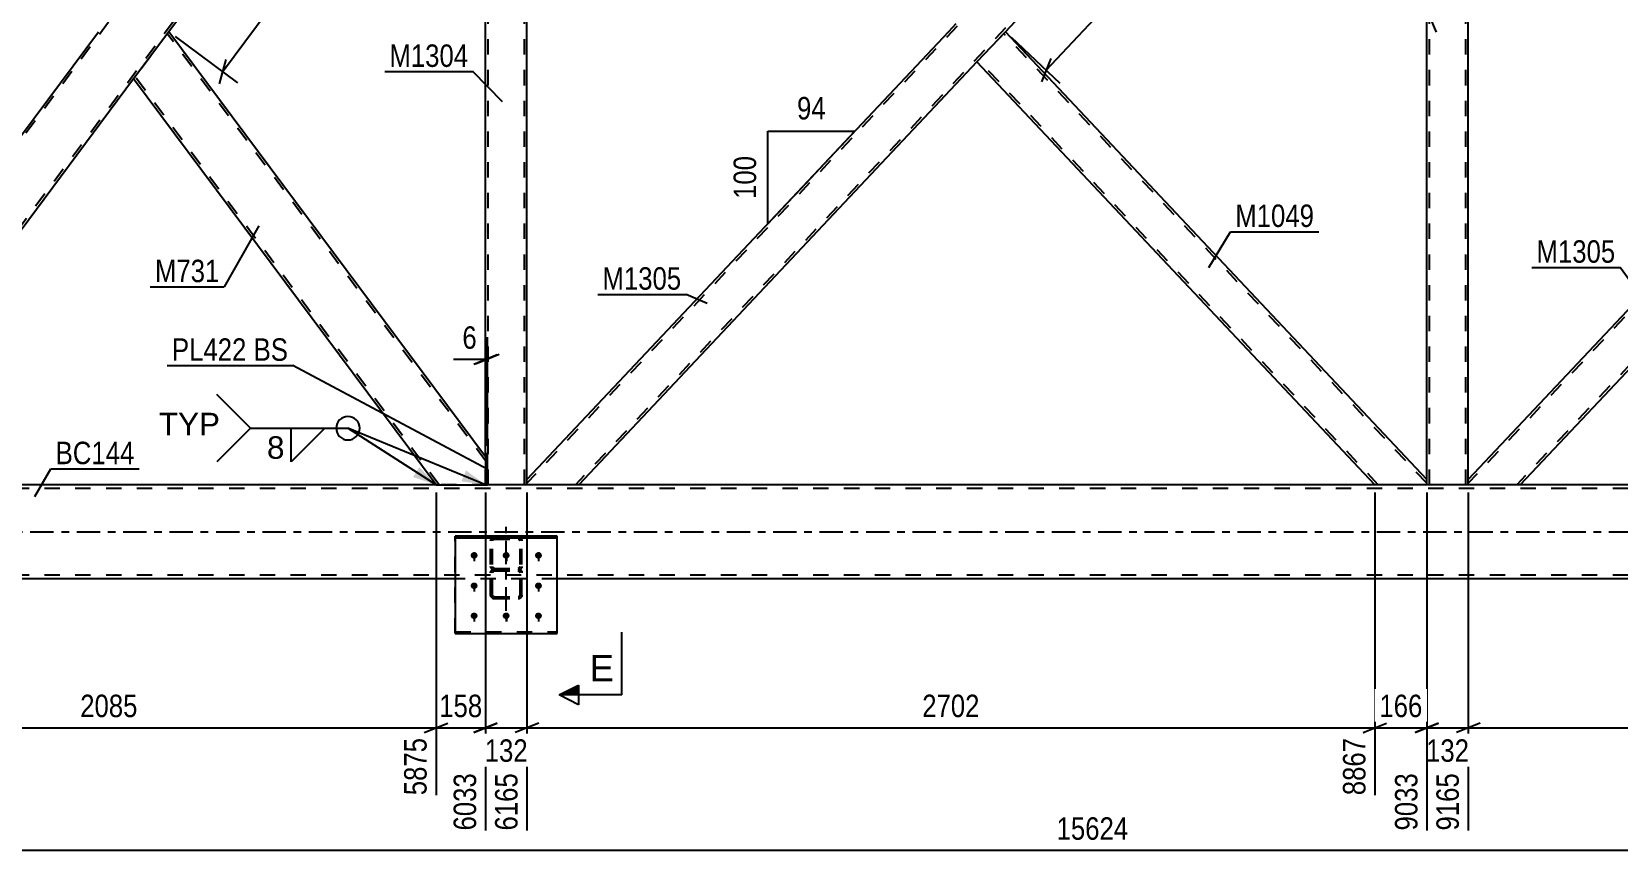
# Model space of a CAD drawing. Header units: millimetres. Extents: x -46 to 795, y -429 to 165.
# Drawn here: x 169.1 to 371.3, y -168.2 to -63.8 of the extents above; entities that cross this region are included whole.
import ezdxf

# ---------------------------------------------------------------- set-up
doc = ezdxf.new("R2010")
doc.units = ezdxf.units.MM
doc.linetypes.add('DXK_LINE_DOT2', pattern=[3.9198, 1.9599, -1.9599])
doc.linetypes.add('DXK_LINE_DOT3', pattern=[5.9187, 2.979, -0.9799, 0.9799, -0.9799])
doc.styles.add('Arial', font='ARIAL.TTF', dxfattribs={"height": 0.2})
doc.styles.add('Arial Narrow', font='ARIALN.TTF', dxfattribs={"height": 0.2})

# ---------------------------------------------------------------- blocks, each defined once
blk = doc.blocks.new('Part-761550471-4757 - 4741')
at = {"color": 7, "linetype": 'DXK_LINE_DOT2'}
for p, q in [((226.9, -121.6), (226.9, -117.63)), ((227.14, -117.63), (226.9, -117.63)), ((226.9, -117.63), (227.14, -117.63)), ((227.14, -121.6), (227.14, -117.63)), ((226.9, -121.6), (227.14, -121.6)), ((227.14, -121.6), (226.9, -121.6)), ((226.9, -121.6), (226.9, -121.6)), ((227.14, -121.6), (227.14, -121.6))]:
    blk.add_line(p, q, dxfattribs=at)
blk = doc.blocks.new('Part-761550471-4762 - 4741')
at = {"color": 2, "linetype": 'Continuous'}
for p, q in [((227.14, -117.63), (226.9, -117.63)), ((226.9, -117.63), (226.9, -121.6)), ((227.14, -121.6), (227.14, -117.63)), ((227.14, -121.6), (226.9, -121.6)), ((226.9, -121.6), (226.9, -121.6)), ((227.14, -121.6), (227.14, -121.6))]:
    blk.add_line(p, q, dxfattribs=at)
at = {"color": 7, "linetype": 'DXK_LINE_DOT2'}
for p, q in [((227.14, -117.63), (226.9, -117.63)), ((226.9, -121.6), (227.14, -121.6)), ((226.9, -121.6), (226.9, -121.6)), ((227.14, -121.6), (227.14, -121.6))]:
    blk.add_line(p, q, dxfattribs=at)
blk = doc.blocks.new('Part-761550471-4944 - 4741')
at = {"color": 7, "linetype": 'DXK_LINE_DOT2'}
for p, q in [((352.18, -6), (346.9, -6)), ((346.9, -6.66), (346.9, -6)), ((347.22, -121.6), (347.22, -6)), ((351.86, -121.6), (351.86, -6)), ((352.18, -6.66), (352.18, -6)), ((346.9, -121.6), (346.9, -120.94)), ((352.18, -121.6), (352.18, -120.94)), ((352.18, -121.6), (346.9, -121.6))]:
    blk.add_line(p, q, dxfattribs=at)
at = {"color": 2, "linetype": 'Continuous'}
for p, q in [((346.9, -120.94), (346.9, -6.66)), ((352.18, -120.94), (352.18, -6.66))]:
    blk.add_line(p, q, dxfattribs=at)
blk = doc.blocks.new('Part-761550471-4831 - 4741')
at = {"color": 7, "linetype": 'DXK_LINE_DOT2'}
for p, q in [((232.18, -6), (226.9, -6)), ((226.9, -9.97), (226.9, -6)), ((227.22, -121.6), (227.22, -6)), ((231.86, -121.6), (231.86, -6)), ((232.18, -6.66), (232.18, -6)), ((226.9, -121.6), (226.9, -117.63)), ((232.18, -121.6), (232.18, -120.94)), ((232.18, -121.6), (226.9, -121.6))]:
    blk.add_line(p, q, dxfattribs=at)
at = {"color": 2, "linetype": 'Continuous'}
for p, q in [((232.18, -120.94), (232.18, -6.66)), ((226.9, -117.63), (226.9, -9.97))]:
    blk.add_line(p, q, dxfattribs=at)
blk = doc.blocks.new('Part-761550471-4876 - 4741')
at = {"color": 7, "linetype": 'DXK_LINE_DOT2'}
for p, q in [((340.71, -6), (232.18, -121.41)), ((346.9, -6), (340.27, -6)), ((346.9, -6.19), (238.37, -121.6)), ((289.54, -59.95), (285.92, -63.8)), ((293.17, -63.8), (289.54, -67.65)), ((238.81, -121.6), (232.18, -121.6))]:
    blk.add_line(p, q, dxfattribs=at)
at = {"color": 2, "linetype": 'Continuous'}
for p, q in [((340.27, -6), (289.54, -59.95)), ((346.9, -6.66), (346.9, -6)), ((346.9, -6.66), (293.17, -63.8)), ((285.92, -63.8), (232.18, -120.94)), ((289.54, -67.65), (238.81, -121.6)), ((232.18, -121.6), (232.18, -120.94))]:
    blk.add_line(p, q, dxfattribs=at)
blk = doc.blocks.new('Part-761550471-4816 - 4741')
at = {"color": 7, "linetype": 'DXK_LINE_DOT2'}
for p, q in [((220.99, -6), (137.18, -118.56)), ((220.59, -6), (220.61, -6)), ((220.61, -6), (220.59, -6)), ((223.05, -6), (226.9, -6)), ((226.9, -6), (226.9, -9.57)), ((226.9, -9.04), (143.1, -121.6)), ((182.04, -57.77), (177.55, -63.8)), ((186.53, -63.8), (182.04, -69.83)), ((137.18, -121.6), (137.18, -118.03)), ((143.5, -121.6), (143.48, -121.6)), ((143.5, -121.6), (143.48, -121.6))]:
    blk.add_line(p, q, dxfattribs=at)
at = {"color": 2, "linetype": 'Continuous'}
for p, q in [((220.59, -6), (182.04, -57.77)), ((223.05, -6), (220.61, -6)), ((226.9, -9.57), (186.53, -63.8)), ((137.18, -118.03), (177.55, -63.8)), ((182.04, -69.83), (143.5, -121.6)), ((142.7, -121.6), (137.18, -121.6)), ((143.48, -121.6), (142.7, -121.6))]:
    blk.add_line(p, q, dxfattribs=at)
blk = doc.blocks.new('Part-761550471-4896 - 4741')
at = {"color": 2, "linetype": 'Continuous'}
for p, q in [((293.17, -63.8), (289.54, -67.65)), ((346.9, -120.94), (293.17, -63.8)), ((340.27, -121.6), (289.54, -67.65)), ((346.9, -121.6), (346.9, -120.94))]:
    blk.add_line(p, q, dxfattribs=at)
at = {"color": 7, "linetype": 'DXK_LINE_DOT2'}
for p, q in [((346.9, -121.41), (292.95, -64.03)), ((289.76, -67.42), (289.78, -67.4)), ((340.71, -121.6), (289.76, -67.42)), ((346.9, -121.6), (340.27, -121.6))]:
    blk.add_line(p, q, dxfattribs=at)
blk = doc.blocks.new('Part-761550471-4866 - 4741')
at = {"color": 7, "linetype": 'DXK_LINE_DOT2'}
for p, q in [((460.71, -6), (352.18, -121.41)), ((466.9, -6), (460.27, -6)), ((466.9, -6.48), (466.9, -6)), ((466.9, -6.19), (358.37, -121.6)), ((409.54, -59.95), (405.92, -63.8)), ((413.17, -63.8), (409.54, -67.65)), ((358.81, -121.6), (352.18, -121.6))]:
    blk.add_line(p, q, dxfattribs=at)
at = {"color": 2, "linetype": 'Continuous'}
for p, q in [((460.27, -6), (409.54, -59.95)), ((466.9, -6.66), (413.17, -63.8)), ((466.9, -6.66), (466.9, -6.48)), ((405.92, -63.8), (352.18, -120.94)), ((409.54, -67.65), (358.81, -121.6)), ((352.18, -121.6), (352.18, -120.94))]:
    blk.add_line(p, q, dxfattribs=at)
blk = doc.blocks.new('Part-761550471-4901 - 4741')
at = {"color": 2, "linetype": 'Continuous'}
for p, q in [((186.53, -63.8), (182.04, -69.83)), ((226.9, -118.03), (186.53, -63.8)), ((220.59, -121.6), (182.04, -69.83)), ((220.61, -121.6), (226.9, -121.6))]:
    blk.add_line(p, q, dxfattribs=at)
at = {"color": 7, "linetype": 'DXK_LINE_DOT2'}
for p, q in [((226.9, -118.56), (186.33, -64.07)), ((182.24, -69.56), (182.26, -69.54)), ((220.99, -121.6), (182.24, -69.56)), ((226.9, -121.6), (226.9, -118.03)), ((220.61, -121.6), (220.59, -121.6)), ((220.59, -121.6), (220.61, -121.6)), ((226.9, -121.6), (226.9, -121.6)), ((226.9, -121.6), (226.9, -121.6)), ((226.9, -121.6), (226.9, -121.6))]:
    blk.add_line(p, q, dxfattribs=at)
blk = doc.blocks.new('Part-761550471-4936 - 4741')
at = {"color": 7, "linetype": 'DXK_LINE_DOT3'}
blk.add_line((229.55, -137.66), (229.55, -126.97), dxfattribs=at)
at = {"color": 7, "linetype": 'DXK_LINE_DOT2'}
for p, q in [((227.58, -128.58), (227.55, -128.77)), ((227.55, -135.67), (227.55, -128.77)), ((227.79, -128.77), (227.8, -128.67)), ((227.79, -135.67), (227.79, -128.77)), ((227.8, -128.67), (227.86, -128.59)), ((228.03, -128.26), (227.84, -128.3)), ((227.86, -128.59), (227.93, -128.54)), ((227.93, -128.54), (228.03, -128.52)), ((228.03, -128.26), (231.07, -128.26)), ((228.03, -128.52), (231.07, -128.52)), ((231.25, -128.3), (231.07, -128.26)), ((231.07, -128.52), (231.16, -128.54)), ((231.16, -128.54), (231.24, -128.59)), ((231.24, -128.59), (231.29, -128.67)), ((231.29, -128.67), (231.31, -128.77)), ((231.31, -135.67), (231.31, -128.77)), ((231.55, -128.77), (231.51, -128.58)), ((231.55, -135.67), (231.55, -128.77)), ((227.55, -132.01), (227.58, -132.2)), ((227.55, -132.82), (227.58, -132.64)), ((227.58, -132.64), (227.69, -132.5)), ((227.69, -132.5), (227.84, -132.4)), ((227.8, -132.1), (227.79, -132.01)), ((227.8, -132.73), (227.79, -132.82)), ((227.86, -132.19), (227.8, -132.1)), ((227.86, -132.66), (227.8, -132.73)), ((227.84, -132.4), (228.03, -132.37)), ((227.84, -132.48), (228.03, -132.52)), ((227.93, -132.24), (227.86, -132.19)), ((227.93, -132.61), (227.86, -132.66)), ((228.03, -132.26), (227.93, -132.24)), ((228.03, -132.59), (227.93, -132.61)), ((228.03, -132.26), (231.07, -132.26)), ((228.03, -132.37), (231.07, -132.37)), ((228.03, -132.52), (231.07, -132.52)), ((228.03, -132.59), (231.07, -132.59)), ((231.16, -132.24), (231.07, -132.26)), ((231.07, -132.37), (231.25, -132.4)), ((231.07, -132.52), (231.25, -132.48)), ((231.16, -132.61), (231.07, -132.59)), ((231.24, -132.19), (231.16, -132.24)), ((231.24, -132.66), (231.16, -132.61)), ((231.29, -132.1), (231.24, -132.19)), ((231.29, -132.73), (231.24, -132.66)), ((231.25, -132.4), (231.41, -132.5)), ((231.31, -132.01), (231.29, -132.1)), ((231.31, -132.82), (231.29, -132.73)), ((231.41, -132.5), (231.51, -132.64)), ((231.51, -132.2), (231.55, -132.01)), ((231.51, -132.64), (231.55, -132.82)), ((227.58, -135.85), (227.55, -135.67)), ((227.69, -135.99), (227.58, -135.85)), ((227.84, -136.09), (227.69, -135.99)), ((227.79, -135.67), (227.8, -135.76)), ((227.8, -135.76), (227.86, -135.83)), ((228.03, -136.12), (227.84, -136.09)), ((227.86, -135.83), (227.93, -135.88)), ((227.93, -135.88), (228.03, -135.9)), ((228.03, -135.9), (231.07, -135.9)), ((228.03, -136.12), (231.07, -136.12)), ((231.07, -135.9), (231.16, -135.88)), ((231.25, -136.09), (231.07, -136.12)), ((231.16, -135.88), (231.24, -135.83)), ((231.24, -135.83), (231.29, -135.76)), ((231.41, -135.99), (231.25, -136.09)), ((231.29, -135.76), (231.31, -135.67)), ((231.51, -135.85), (231.41, -135.99)), ((231.55, -135.67), (231.51, -135.85))]:
    blk.add_line(p, q, dxfattribs=at)
for centre, start, end in [((228.05, -128.75), 114.32, 159.2417), ((231.05, -128.75), 20.7583, 65.68), ((228.05, -132.03), 200.7583, 245.68), ((231.05, -132.03), 294.32, 339.2417)]:
    blk.add_arc(centre, 0.496, start, end, dxfattribs=at)
blk = doc.blocks.new('Part-761550471-4954 - 4741')
at = {"color": 7, "linetype": 'DXK_LINE_DOT2'}
for p, q in [((227.55, -128.77), (227.58, -128.58)), ((227.55, -135.67), (227.55, -128.77)), ((227.8, -128.67), (227.79, -128.77)), ((227.79, -135.67), (227.79, -128.77)), ((227.86, -128.59), (227.8, -128.67)), ((227.84, -128.3), (228.03, -128.26)), ((227.93, -128.54), (227.86, -128.59)), ((228.03, -128.52), (227.93, -128.54)), ((228.03, -128.26), (231.07, -128.26)), ((228.03, -128.52), (231.07, -128.52)), ((231.07, -128.26), (231.25, -128.3)), ((231.16, -128.54), (231.07, -128.52)), ((231.24, -128.59), (231.16, -128.54)), ((231.29, -128.67), (231.24, -128.59)), ((231.31, -128.77), (231.29, -128.67)), ((231.31, -135.67), (231.31, -128.77)), ((231.51, -128.58), (231.55, -128.77)), ((231.55, -135.67), (231.55, -128.77)), ((227.58, -132.2), (227.55, -132.01)), ((227.58, -132.64), (227.55, -132.82)), ((227.69, -132.5), (227.58, -132.64)), ((227.84, -132.4), (227.69, -132.5)), ((227.79, -132.01), (227.8, -132.1)), ((227.79, -132.82), (227.8, -132.73)), ((227.8, -132.1), (227.86, -132.19)), ((227.8, -132.73), (227.86, -132.66)), ((228.03, -132.37), (227.84, -132.4)), ((228.03, -132.52), (227.84, -132.48)), ((227.86, -132.19), (227.93, -132.24)), ((227.86, -132.66), (227.93, -132.61)), ((227.93, -132.24), (228.03, -132.26)), ((227.93, -132.61), (228.03, -132.59)), ((228.03, -132.26), (231.07, -132.26)), ((228.03, -132.37), (231.07, -132.37)), ((228.03, -132.52), (231.07, -132.52)), ((228.03, -132.59), (231.07, -132.59)), ((231.07, -132.26), (231.16, -132.24)), ((231.25, -132.4), (231.07, -132.37)), ((231.25, -132.48), (231.07, -132.52)), ((231.07, -132.59), (231.16, -132.61)), ((231.16, -132.24), (231.24, -132.19)), ((231.16, -132.61), (231.24, -132.66)), ((231.24, -132.19), (231.29, -132.1)), ((231.24, -132.66), (231.29, -132.73)), ((231.41, -132.5), (231.25, -132.4)), ((231.29, -132.1), (231.31, -132.01)), ((231.29, -132.73), (231.31, -132.82)), ((231.51, -132.64), (231.41, -132.5)), ((231.55, -132.01), (231.51, -132.2)), ((231.55, -132.82), (231.51, -132.64)), ((227.55, -135.67), (227.58, -135.85)), ((227.58, -135.85), (227.69, -135.99)), ((227.69, -135.99), (227.84, -136.09)), ((227.8, -135.76), (227.79, -135.67)), ((227.86, -135.83), (227.8, -135.76)), ((227.84, -136.09), (228.03, -136.12)), ((227.93, -135.88), (227.86, -135.83)), ((228.03, -135.9), (227.93, -135.88)), ((228.03, -135.9), (231.07, -135.9)), ((228.03, -136.12), (231.07, -136.12)), ((231.16, -135.88), (231.07, -135.9)), ((231.07, -136.12), (231.25, -136.09)), ((231.24, -135.83), (231.16, -135.88)), ((231.29, -135.76), (231.24, -135.83)), ((231.25, -136.09), (231.41, -135.99)), ((231.31, -135.67), (231.29, -135.76)), ((231.41, -135.99), (231.51, -135.85)), ((231.51, -135.85), (231.55, -135.67))]:
    blk.add_line(p, q, dxfattribs=at)
for centre, start, end in [((228.05, -128.75), 114.32, 159.2417), ((231.05, -128.75), 20.7583, 65.68), ((228.05, -132.03), 200.7583, 245.68), ((231.05, -132.03), 294.32, 339.2417)]:
    blk.add_arc(centre, 0.496, start, end, dxfattribs=at)
blk = doc.blocks.new('Part-761550471-5007 - 4741')
at = {"color": 7, "linetype": 'DXK_LINE_DOT2'}
for p, q in [((568.54, -122.08), (20.9, -122.08)), ((227.14, -121.6), (125.61, -121.6)), ((568.54, -133.12), (20.9, -133.12)), ((236.05, -133.6), (223.05, -133.6))]:
    blk.add_line(p, q, dxfattribs=at)
at = {"color": 2, "linetype": 'Continuous'}
for p, q in [((220.61, -121.6), (143.48, -121.6)), ((568.54, -121.6), (227.14, -121.6)), ((223.05, -133.6), (93.54, -133.6)), ((463.05, -133.6), (236.05, -133.6))]:
    blk.add_line(p, q, dxfattribs=at)
at = {"color": 7, "linetype": 'DXK_LINE_DOT3'}
blk.add_line((20.9, -127.6), (568.54, -127.6), dxfattribs=at)
blk = doc.blocks.new('Part-761550471-5029 - 4741')
at = {"color": 7, "linetype": 'DXK_LINE_DOT2'}
for p, q in [((223.05, -140.57), (223.05, -128.14)), ((223.05, -128.14), (236.05, -128.14)), ((223.05, -128.36), (236.05, -128.36)), ((236.05, -140.57), (236.05, -128.14)), ((223.05, -140.35), (236.05, -140.35)), ((223.05, -140.57), (236.05, -140.57))]:
    blk.add_line(p, q, dxfattribs=at)
blk = doc.blocks.new('Part-761550471-5034 - 4741')
at = {"color": 2, "linetype": 'Continuous'}
for p, q in [((236.05, -128.14), (223.05, -128.14)), ((223.05, -128.14), (223.05, -140.57)), ((223.05, -128.36), (236.05, -128.36)), ((236.05, -140.57), (236.05, -128.14)), ((223.05, -140.57), (236.05, -140.57))]:
    blk.add_line(p, q, dxfattribs=at)
at = {"color": 7, "linetype": 'DXK_LINE_DOT2'}
blk.add_line((223.05, -140.35), (236.05, -140.35), dxfattribs=at)
blk = doc.blocks.new('Bolt-761550471-5047 - 4741')
at = {"color": 1, "linetype": 'DXK_LINE_DOT2'}
for p, q in [((225.45, -130.21), (225.45, -131.35)), ((229.57, -130.21), (229.57, -131.35)), ((233.65, -130.21), (233.65, -131.35)), ((225.45, -134.09), (225.45, -135.22)), ((233.65, -134.09), (233.65, -135.22)), ((225.45, -137.92), (225.45, -139.05)), ((229.57, -137.92), (229.57, -139.05)), ((233.65, -137.92), (233.65, -139.05))]:
    blk.add_line(p, q, dxfattribs=at)
blk = doc.blocks.new('Bolt-761550471-5063 - 4741')
at = {"linetype": 'Continuous'}
for points in [[(225.45, -130.2), (225.54, -130.21), (225.63, -130.23), (225.71, -130.28), (225.77, -130.33), (225.83, -130.4), (225.87, -130.48), (225.88, -130.57), (225.88, -130.65), (225.87, -130.74), (225.83, -130.82), (225.77, -130.89), (225.71, -130.95), (225.63, -130.99), (225.54, -131.02), (225.45, -131.02), (225.36, -131.02), (225.27, -130.99), (225.19, -130.95), (225.12, -130.89), (225.07, -130.82), (225.03, -130.74), (225.01, -130.65), (225.01, -130.57), (225.03, -130.48), (225.07, -130.4), (225.12, -130.33), (225.19, -130.28), (225.27, -130.23), (225.36, -130.21)], [(229.53, -130.2), (229.62, -130.21), (229.71, -130.23), (229.79, -130.28), (229.85, -130.33), (229.91, -130.4), (229.95, -130.48), (229.96, -130.57), (229.96, -130.65), (229.95, -130.74), (229.91, -130.82), (229.85, -130.89), (229.79, -130.95), (229.71, -130.99), (229.62, -131.02), (229.53, -131.02), (229.44, -131.02), (229.35, -130.99), (229.27, -130.95), (229.2, -130.89), (229.15, -130.82), (229.11, -130.74), (229.09, -130.65), (229.09, -130.57), (229.11, -130.48), (229.15, -130.4), (229.2, -130.33), (229.27, -130.28), (229.35, -130.23), (229.44, -130.21)], [(233.65, -130.2), (233.74, -130.21), (233.83, -130.23), (233.91, -130.28), (233.97, -130.33), (234.03, -130.4), (234.07, -130.48), (234.08, -130.57), (234.08, -130.65), (234.07, -130.74), (234.03, -130.82), (233.97, -130.89), (233.91, -130.95), (233.83, -130.99), (233.74, -131.02), (233.65, -131.02), (233.56, -131.02), (233.47, -130.99), (233.39, -130.95), (233.32, -130.89), (233.27, -130.82), (233.23, -130.74), (233.21, -130.65), (233.21, -130.57), (233.23, -130.48), (233.27, -130.4), (233.32, -130.33), (233.39, -130.28), (233.47, -130.23), (233.56, -130.21)], [(225.45, -134.07), (225.54, -134.08), (225.63, -134.1), (225.71, -134.15), (225.77, -134.21), (225.83, -134.28), (225.87, -134.35), (225.88, -134.44), (225.88, -134.53), (225.87, -134.61), (225.83, -134.69), (225.77, -134.76), (225.71, -134.82), (225.63, -134.86), (225.54, -134.89), (225.45, -134.9), (225.36, -134.89), (225.27, -134.86), (225.19, -134.82), (225.12, -134.76), (225.07, -134.69), (225.03, -134.61), (225.01, -134.53), (225.01, -134.44), (225.03, -134.35), (225.07, -134.28), (225.12, -134.21), (225.19, -134.15), (225.27, -134.1), (225.36, -134.08)], [(233.65, -134.07), (233.74, -134.08), (233.83, -134.1), (233.91, -134.15), (233.97, -134.21), (234.03, -134.28), (234.07, -134.35), (234.08, -134.44), (234.08, -134.53), (234.07, -134.61), (234.03, -134.69), (233.97, -134.76), (233.91, -134.82), (233.83, -134.86), (233.74, -134.89), (233.65, -134.9), (233.56, -134.89), (233.47, -134.86), (233.39, -134.82), (233.32, -134.76), (233.27, -134.69), (233.23, -134.61), (233.21, -134.53), (233.21, -134.44), (233.23, -134.35), (233.27, -134.28), (233.32, -134.21), (233.39, -134.15), (233.47, -134.1), (233.56, -134.08)], [(225.45, -137.9), (225.54, -137.91), (225.63, -137.94), (225.71, -137.98), (225.77, -138.04), (225.83, -138.11), (225.87, -138.19), (225.88, -138.27), (225.88, -138.36), (225.87, -138.44), (225.83, -138.52), (225.77, -138.59), (225.71, -138.65), (225.63, -138.69), (225.54, -138.72), (225.45, -138.73), (225.36, -138.72), (225.27, -138.69), (225.19, -138.65), (225.12, -138.59), (225.07, -138.52), (225.03, -138.44), (225.01, -138.36), (225.01, -138.27), (225.03, -138.19), (225.07, -138.11), (225.12, -138.04), (225.19, -137.98), (225.27, -137.94), (225.36, -137.91)], [(229.53, -137.9), (229.62, -137.91), (229.71, -137.94), (229.79, -137.98), (229.85, -138.04), (229.91, -138.11), (229.95, -138.19), (229.96, -138.27), (229.96, -138.36), (229.95, -138.44), (229.91, -138.52), (229.85, -138.59), (229.79, -138.65), (229.71, -138.69), (229.62, -138.72), (229.53, -138.73), (229.44, -138.72), (229.35, -138.69), (229.27, -138.65), (229.2, -138.59), (229.15, -138.52), (229.11, -138.44), (229.09, -138.36), (229.09, -138.27), (229.11, -138.19), (229.15, -138.11), (229.2, -138.04), (229.27, -137.98), (229.35, -137.94), (229.44, -137.91)], [(233.65, -137.9), (233.74, -137.91), (233.83, -137.94), (233.91, -137.98), (233.97, -138.04), (234.03, -138.11), (234.07, -138.19), (234.08, -138.27), (234.08, -138.36), (234.07, -138.44), (234.03, -138.52), (233.97, -138.59), (233.91, -138.65), (233.83, -138.69), (233.74, -138.72), (233.65, -138.73), (233.56, -138.72), (233.47, -138.69), (233.39, -138.65), (233.32, -138.59), (233.27, -138.52), (233.23, -138.44), (233.21, -138.36), (233.21, -138.27), (233.23, -138.19), (233.27, -138.11), (233.32, -138.04), (233.39, -137.98), (233.47, -137.94), (233.56, -137.91)]]:
    blk.add_hatch(color=1, dxfattribs=at).paths.add_polyline_path(points)
at = {"color": 1, "linetype": 'Continuous'}
for p, q in [((225.45, -130.21), (225.45, -131.35)), ((229.53, -130.21), (229.53, -131.35)), ((233.65, -130.21), (233.65, -131.35)), ((225.45, -134.09), (225.45, -135.22)), ((233.65, -134.09), (233.65, -135.22)), ((225.45, -137.92), (225.45, -139.05)), ((229.53, -137.92), (229.53, -139.05)), ((233.65, -137.92), (233.65, -139.05))]:
    blk.add_line(p, q, dxfattribs=at)
blk = doc.blocks.new('StraightDimension-761550471-17968 - 4741')
at = {"color": 7, "linetype": 'Continuous'}
for p, q in [((352.18, -122.6), (352.18, -165.7)), ((460.27, -122.6), (460.27, -163.03)), ((353.68, -151.99), (350.68, -153.19)), ((352.18, -152.59), (460.27, -152.59)), ((458.77, -153.19), (461.77, -151.99))]:
    blk.add_line(p, q, dxfattribs=at)
at = {"color": 0}
blk.add_wipeout([(410.48, -151.84), (410.48, -147.64), (401.97, -147.64), (401.97, -151.84)], dxfattribs=at)
at = {"color": 0, "linetype": 'Continuous'}
blk.add_wipeout([(459.67, -153.29), (455.47, -153.29), (455.47, -163.63), (459.67, -163.63)], dxfattribs=at)
at = {"color": 3, "style": 'Arial Narrow'}
blk.add_text('2702', height=2.863, dxfattribs=at).set_placement((402.57, -151.24))
at = {"color": 3, "linetype": 'Continuous', "style": 'Arial Narrow'}
blk.add_text('11867', height=2.863, rotation=90.0002, dxfattribs=at).set_placement((459.07, -163.03))
blk = doc.blocks.new('StraightDimension-761550471-5907 - 4741')
at = {"color": 7, "linetype": 'Continuous'}
for p, q in [((347.63, -7.35), (353.86, -13.21)), ((351.52, -13.07), (352.7, -10.06)), ((298.38, -68.7), (352.11, -11.56)), ((293.89, -64.49), (300.13, -70.35)), ((298.97, -67.2), (297.79, -70.21))]:
    blk.add_line(p, q, dxfattribs=at)
at = {"color": 0}
blk.add_wipeout([(327.61, -36.52), (324.56, -33.64), (318.72, -39.84), (321.78, -42.72)], dxfattribs=at)
at = {"color": 3, "style": 'Arial Narrow'}
blk.add_text('1961', height=2.863, rotation=46.7591, dxfattribs=at).set_placement((321.76, -41.87))
blk = doc.blocks.new('StraightDimension-761550471-17971 - 4741')
at = {"color": 7, "linetype": 'Continuous'}
for p, q in [((232.18, -122.6), (232.18, -165.7)), ((340.27, -122.6), (340.27, -161.2)), ((233.68, -151.99), (230.68, -153.19)), ((232.18, -152.59), (340.27, -152.59)), ((338.77, -153.19), (341.77, -151.99))]:
    blk.add_line(p, q, dxfattribs=at)
at = {"color": 0}
blk.add_wipeout([(290.48, -151.84), (290.48, -147.64), (281.97, -147.64), (281.97, -151.84)], dxfattribs=at)
at = {"color": 0, "linetype": 'Continuous'}
blk.add_wipeout([(339.67, -153.29), (335.47, -153.29), (335.47, -161.8), (339.67, -161.8)], dxfattribs=at)
at = {"color": 3, "style": 'Arial Narrow'}
blk.add_text('2702', height=2.863, dxfattribs=at).set_placement((282.57, -151.24))
at = {"color": 3, "linetype": 'Continuous', "style": 'Arial Narrow'}
blk.add_text('8867', height=2.863, rotation=90.0002, dxfattribs=at).set_placement((339.07, -161.2))
blk = doc.blocks.new('StraightDimension-761550471-23030 - 4741')
at = {"color": 7, "linetype": 'Continuous'}
blk.add_line((-1, -168.23), (609.54, -168.23), dxfattribs=at)
at = {"color": 0}
blk.add_wipeout([(309.44, -167.48), (309.44, -163.28), (299.1, -163.28), (299.1, -167.48)], dxfattribs=at)
at = {"color": 3, "style": 'Arial Narrow'}
blk.add_text('15624', height=2.863, dxfattribs=at).set_placement((299.7, -166.88))
blk = doc.blocks.new('StraightDimension-761550471-17973 - 4741')
at = {"color": 7, "linetype": 'Continuous'}
for p, q in [((220.59, -122.6), (220.59, -161.2)), ((226.9, -122.6), (226.9, -165.7)), ((219.09, -153.19), (222.09, -151.99)), ((220.59, -152.59), (226.9, -152.59)), ((228.4, -151.99), (225.4, -153.19))]:
    blk.add_line(p, q, dxfattribs=at)
at = {"color": 0}
blk.add_wipeout([(227.09, -151.84), (227.09, -147.64), (220.4, -147.64), (220.4, -151.84)], dxfattribs=at)
at = {"color": 0, "linetype": 'Continuous'}
blk.add_wipeout([(226.3, -157.79), (222.1, -157.79), (222.1, -166.3), (226.3, -166.3)], dxfattribs=at)
at = {"color": 3, "style": 'Arial Narrow'}
blk.add_text('158', height=2.863, dxfattribs=at).set_placement((221, -151.24))
at = {"color": 3, "linetype": 'Continuous', "style": 'Arial Narrow'}
blk.add_text('6033', height=2.863, rotation=90.0002, dxfattribs=at).set_placement((225.7, -165.7))
blk = doc.blocks.new('StraightDimension-761550471-6110 - 4741')
at = {"color": 7, "linetype": 'Continuous'}
for p, q in [((227.7, -10.17), (235.67, -16.11)), ((233.33, -16.23), (234.16, -13.11)), ((193.38, -68.9), (233.75, -14.67)), ((187.33, -64.4), (195.3, -70.33)), ((193.79, -67.34), (192.96, -70.46))]:
    blk.add_line(p, q, dxfattribs=at)
at = {"color": 0}
blk.add_wipeout([(215.5, -37.92), (212.13, -35.42), (207.05, -42.24), (210.42, -44.75)], dxfattribs=at)
at = {"color": 3, "style": 'Arial Narrow'}
blk.add_text('1690', height=2.863, rotation=53.3309, dxfattribs=at).set_placement((210.3, -43.91))
blk = doc.blocks.new('StraightDimension-761550471-17974 - 4741')
at = {"color": 7, "linetype": 'Continuous'}
for p, q in [((137.18, -122.6), (137.18, -165.7)), ((220.59, -122.6), (220.59, -161.2)), ((138.68, -151.99), (135.68, -153.19)), ((137.18, -152.59), (220.59, -152.59)), ((219.09, -153.19), (222.09, -151.99))]:
    blk.add_line(p, q, dxfattribs=at)
at = {"color": 0}
blk.add_wipeout([(183.14, -151.84), (183.14, -147.64), (174.63, -147.64), (174.63, -151.84)], dxfattribs=at)
at = {"color": 0, "linetype": 'Continuous'}
blk.add_wipeout([(219.99, -153.29), (215.79, -153.29), (215.79, -161.8), (219.99, -161.8)], dxfattribs=at)
at = {"color": 3, "style": 'Arial Narrow'}
blk.add_text('2085', height=2.863, dxfattribs=at).set_placement((175.23, -151.24))
at = {"color": 3, "linetype": 'Continuous', "style": 'Arial Narrow'}
blk.add_text('5875', height=2.863, rotation=90.0002, dxfattribs=at).set_placement((219.39, -161.2))
blk = doc.blocks.new('StraightDimension-761550471-6345 - 4741')
at = {"color": 7, "linetype": 'Continuous'}
for p, q in [((226.9, -116.63), (226.9, -102.75)), ((227.14, -116.63), (227.14, -102.75)), ((225.4, -106.2), (228.4, -105)), ((228.64, -105), (225.64, -106.2)), ((226.9, -105.6), (227.14, -105.6))]:
    blk.add_line(p, q, dxfattribs=at)
at = {"color": 0}
blk.add_wipeout([(226.38, -104.85), (226.38, -100.65), (223.35, -100.65), (223.35, -104.85)], dxfattribs=at)
at = {"color": 7, "linetype": 'Continuous'}
blk.add_line((226.9, -105.6), (222.82, -105.6), dxfattribs=at)
blk.add_line((226.9, -105.6), (222.82, -105.6), dxfattribs=at)
at = {"color": 3, "style": 'Arial Narrow'}
blk.add_text('6', height=2.86, dxfattribs=at).set_placement((223.95, -104.25))
blk = doc.blocks.new('StraightDimension-761550471-17969 - 4741')
at = {"color": 7, "linetype": 'Continuous'}
for p, q in [((346.9, -122.6), (346.9, -165.7)), ((352.18, -122.6), (352.18, -165.7)), ((345.4, -153.19), (348.4, -151.99)), ((346.9, -152.59), (352.18, -152.59)), ((353.68, -151.99), (350.68, -153.19))]:
    blk.add_line(p, q, dxfattribs=at)
at = {"color": 0}
blk.add_wipeout([(352.88, -157.54), (352.88, -153.34), (346.2, -153.34), (346.2, -157.54)], dxfattribs=at)
at = {"color": 0, "linetype": 'Continuous'}
blk.add_wipeout([(351.58, -157.79), (347.38, -157.79), (347.38, -166.3), (351.58, -166.3)], dxfattribs=at)
at = {"color": 3, "style": 'Arial Narrow'}
blk.add_text('132', height=2.863, dxfattribs=at).set_placement((346.8, -156.94))
at = {"color": 3, "linetype": 'Continuous', "style": 'Arial Narrow'}
blk.add_text('9165', height=2.863, rotation=90.0002, dxfattribs=at).set_placement((350.98, -165.7))
blk = doc.blocks.new('StraightDimension-761550471-17970 - 4741')
at = {"color": 7, "linetype": 'Continuous'}
for p, q in [((340.27, -122.6), (340.27, -161.2)), ((346.9, -122.6), (346.9, -165.7)), ((338.77, -153.19), (341.77, -151.99)), ((340.27, -152.59), (346.9, -152.59)), ((348.4, -151.99), (345.4, -153.19))]:
    blk.add_line(p, q, dxfattribs=at)
at = {"color": 0}
blk.add_wipeout([(346.93, -151.84), (346.93, -147.64), (340.25, -147.64), (340.25, -151.84)], dxfattribs=at)
at = {"color": 0, "linetype": 'Continuous'}
blk.add_wipeout([(346.3, -157.79), (342.1, -157.79), (342.1, -166.3), (346.3, -166.3)], dxfattribs=at)
at = {"color": 3, "style": 'Arial Narrow'}
blk.add_text('166', height=2.863, dxfattribs=at).set_placement((340.85, -151.24))
at = {"color": 3, "linetype": 'Continuous', "style": 'Arial Narrow'}
blk.add_text('9033', height=2.863, rotation=90.0002, dxfattribs=at).set_placement((345.7, -165.7))
blk = doc.blocks.new('StraightDimension-761550471-17972 - 4741')
at = {"color": 7, "linetype": 'Continuous'}
for p, q in [((226.9, -122.6), (226.9, -165.7)), ((232.18, -122.6), (232.18, -165.7)), ((225.4, -153.19), (228.4, -151.99)), ((226.9, -152.59), (232.18, -152.59)), ((233.68, -151.99), (230.68, -153.19))]:
    blk.add_line(p, q, dxfattribs=at)
at = {"color": 0}
blk.add_wipeout([(232.88, -157.54), (232.88, -153.34), (226.2, -153.34), (226.2, -157.54)], dxfattribs=at)
at = {"color": 0, "linetype": 'Continuous'}
blk.add_wipeout([(231.58, -157.79), (227.38, -157.79), (227.38, -166.3), (231.58, -166.3)], dxfattribs=at)
at = {"color": 3, "style": 'Arial Narrow'}
blk.add_text('132', height=2.863, dxfattribs=at).set_placement((226.8, -156.94))
at = {"color": 3, "linetype": 'Continuous', "style": 'Arial Narrow'}
blk.add_text('6165', height=2.863, rotation=90.0002, dxfattribs=at).set_placement((230.98, -165.7))
blk = doc.blocks.new('AngleDimension-761550471-23121 - 4741')
at = {"color": 7, "linetype": 'Continuous'}
for p, q in [((262.89, -76.49), (273.98, -76.49)), ((262.89, -88.29), (273.98, -76.49)), ((262.89, -88.29), (262.89, -76.49)), ((266.44, -84.51), (273.98, -76.49))]:
    blk.add_line(p, q, dxfattribs=at)
at = {"color": 0}
for points in [[(270.86, -75.59), (270.86, -71.39), (266.01, -71.39), (266.01, -75.59)], [(261.99, -79.05), (257.79, -79.05), (257.79, -85.73), (261.99, -85.73)]]:
    blk.add_wipeout(points, dxfattribs=at)
at = {"color": 3, "style": 'Arial Narrow'}
blk.add_text('94', height=2.863, dxfattribs=at).set_placement((266.61, -74.99))
blk.add_text('100', height=2.863, rotation=90.0002, dxfattribs=at).set_placement((261.39, -85.13))
blk = doc.blocks.new('Mark-761550471-4897 - 4741')
at = {"color": 0}
blk.add_wipeout([(192.98, -95.75), (192.98, -92.75), (184.76, -92.75), (184.76, -95.75)], dxfattribs=at)
blk.add_wipeout([(192.98, -95.75), (192.98, -92.75), (184.76, -92.75), (184.76, -95.75)], dxfattribs=at)
at = {"color": 30, "linetype": 'Continuous'}
for p in [(198.01, -88.55), (184.16, -96.35)]:
    blk.add_line(p, (193.58, -96.35), dxfattribs=at)
at = {"color": 3, "style": 'Arial Narrow'}
blk.add_text('M731', height=2.863, dxfattribs=at).set_placement((184.76, -95.75))
blk = doc.blocks.new('Mark-761550471-4940 - 4741')
at = {"color": 0}
blk.add_wipeout([(345.27, -57.92), (345.27, -54.92), (335.21, -54.92), (335.21, -57.92)], dxfattribs=at)
blk.add_wipeout([(345.27, -57.92), (345.27, -54.92), (335.21, -54.92), (335.21, -57.92)], dxfattribs=at)
at = {"color": 30, "linetype": 'Continuous'}
for p in [(334.61, -58.52), (348.14, -63.87)]:
    blk.add_line(p, (345.87, -58.52), dxfattribs=at)
at = {"color": 3, "style": 'Arial Narrow'}
blk.add_text('M1304', height=2.863, dxfattribs=at).set_placement((335.21, -57.92))
blk = doc.blocks.new('Mark-761550471-4892 - 4741')
at = {"color": 0}
blk.add_wipeout([(332.53, -88.71), (332.53, -85.71), (322.48, -85.71), (322.48, -88.71)], dxfattribs=at)
blk.add_wipeout([(332.53, -88.71), (332.53, -85.71), (322.48, -85.71), (322.48, -88.71)], dxfattribs=at)
at = {"color": 30, "linetype": 'Continuous'}
for p, q in [((319.1, -93.9), (321.88, -89.31)), ((321.88, -89.31), (333.13, -89.31))]:
    blk.add_line(p, q, dxfattribs=at)
at = {"color": 3, "style": 'Arial Narrow'}
blk.add_text('M1049', height=2.863, dxfattribs=at).set_placement((322.48, -88.71))
blk = doc.blocks.new('Mark-761550471-4827 - 4741')
at = {"color": 0}
blk.add_wipeout([(224.7, -68.29), (224.7, -65.29), (214.65, -65.29), (214.65, -68.29)], dxfattribs=at)
blk.add_wipeout([(224.7, -68.29), (224.7, -65.29), (214.65, -65.29), (214.65, -68.29)], dxfattribs=at)
at = {"color": 30, "linetype": 'Continuous'}
for p in [(214.05, -68.89), (229.07, -72.75)]:
    blk.add_line(p, (225.3, -68.89), dxfattribs=at)
at = {"color": 3, "style": 'Arial Narrow'}
blk.add_text('M1304', height=2.863, dxfattribs=at).set_placement((214.65, -68.29))
blk = doc.blocks.new('Mark-761550471-4862 - 4741')
at = {"color": 0}
blk.add_wipeout([(370.94, -93.27), (370.94, -90.27), (360.88, -90.27), (360.88, -93.27)], dxfattribs=at)
blk.add_wipeout([(370.94, -93.27), (370.94, -90.27), (360.88, -90.27), (360.88, -93.27)], dxfattribs=at)
at = {"color": 30, "linetype": 'Continuous'}
for p in [(360.28, -93.87), (375.77, -99.65)]:
    blk.add_line(p, (371.54, -93.87), dxfattribs=at)
at = {"color": 3, "style": 'Arial Narrow'}
blk.add_text('M1305', height=2.863, dxfattribs=at).set_placement((360.88, -93.27))
blk = doc.blocks.new('Mark-761550471-4872 - 4741')
at = {"color": 0}
blk.add_wipeout([(251.86, -96.71), (251.86, -93.71), (241.81, -93.71), (241.81, -96.71)], dxfattribs=at)
blk.add_wipeout([(251.86, -96.71), (251.86, -93.71), (241.81, -93.71), (241.81, -96.71)], dxfattribs=at)
at = {"color": 30, "linetype": 'Continuous'}
for p in [(241.21, -97.31), (255.14, -98.47)]:
    blk.add_line(p, (252.46, -97.31), dxfattribs=at)
at = {"color": 3, "style": 'Arial Narrow'}
blk.add_text('M1305', height=2.863, dxfattribs=at).set_placement((241.81, -96.71))
blk = doc.blocks.new('Mark-761550471-5003 - 4741')
at = {"color": 0}
blk.add_wipeout([(182.15, -118.97), (182.15, -115.97), (172.1, -115.97), (172.1, -118.97)], dxfattribs=at)
blk.add_wipeout([(182.15, -118.97), (182.15, -115.97), (172.1, -115.97), (172.1, -118.97)], dxfattribs=at)
at = {"color": 30, "linetype": 'Continuous'}
for p, q in [((169.43, -123.11), (171.5, -119.57)), ((171.5, -119.57), (182.75, -119.57))]:
    blk.add_line(p, q, dxfattribs=at)
at = {"color": 3, "style": 'Arial Narrow'}
blk.add_text('BC144', height=2.863, dxfattribs=at).set_placement((172.1, -118.97))
blk = doc.blocks.new('SectionMark-761550471-6360 - 4741')
at = {"linetype": 'Continuous'}
for points in [[(238.77, 29), (238.77, 27.75), (236.27, 29)], [(238.77, -147.16), (238.77, -148.41), (236.27, -148.41)]]:
    blk.add_hatch(color=6, dxfattribs=at).paths.add_polyline_path(points)
at = {"color": 6, "linetype": 'Continuous'}
for p, q in [((236.27, 29), (238.77, 30.25)), ((244.27, 29), (236.27, 29)), ((236.27, 29), (238.77, 27.75)), ((238.77, 27.75), (238.77, 30.25)), ((236.27, -148.41), (238.77, -147.16)), ((238.77, -147.16), (238.77, -149.66)), ((244.27, -148.41), (236.27, -148.41)), ((238.77, -149.66), (236.27, -148.41))]:
    blk.add_line(p, q, dxfattribs=at)
at = {"color": 0, "linetype": 'Continuous'}
for points in [[(243.27, 23.75), (243.27, 27.25), (240.16, 27.25), (240.16, 23.75)], [(243.27, -146.66), (243.27, -143.16), (240.16, -143.16), (240.16, -146.66)]]:
    blk.add_wipeout(points, dxfattribs=at)
at = {"color": 6, "linetype": 'Continuous'}
for p, q in [((244.27, 29), (244.27, 21)), ((244.27, -148.41), (244.27, -140.41))]:
    blk.add_line(p, q, dxfattribs=at)
at = {"color": 3, "linetype": 'Continuous', "style": 'Arial'}
for p in [(240.16, 23.75), (240.16, -146.66)]:
    blk.add_text('E', height=3.34, dxfattribs=at).set_placement(p)
blk = doc.blocks.new('WeldMark-761550471-6374 - 4741')
at = {"linetype": 'Continuous'}
for points in [[(218.47, -119.35), (220.59, -121.6), (217.66, -120.61)], [(224.41, -119.76), (226.9, -121.6), (223.84, -121.15)]]:
    blk.add_hatch(color=30, dxfattribs=at).paths.add_polyline_path(points)
at = {"color": 3, "linetype": 'Continuous'}
for q in [(192.65, -110.1), (192.65, -118.67)]:
    blk.add_line((196.94, -114.38), q, dxfattribs=at)
at = {"color": 30, "linetype": 'Continuous'}
for p in [(220.59, -121.6), (226.9, -121.6)]:
    blk.add_line(p, (209.36, -114.38), dxfattribs=at)
at = {"color": 3, "linetype": 'Continuous'}
for start, end in [(90, 270), (270, 90)]:
    blk.add_arc((209.36, -114.38), 1.5, start, end, dxfattribs=at)
at = {"color": 0}
blk.add_wipeout([(201.46, -118.48), (201.46, -115.08), (198.84, -115.08), (198.84, -118.48)], dxfattribs=at)
at = {"color": 30, "linetype": 'Continuous'}
blk.add_line((196.94, -114.38), (209.36, -114.38), dxfattribs=at)
at = {"color": 3, "linetype": 'Continuous'}
for p, q in [((202.12, -114.38), (206.4, -114.38)), ((206.4, -114.38), (202.12, -118.67)), ((202.12, -118.67), (202.12, -114.38))]:
    blk.add_line(p, q, dxfattribs=at)
at = {"color": 3, "style": 'Arial'}
blk.add_text('8', height=2.87, dxfattribs=at).set_placement((199.04, -118.28))
at = {"color": 0, "linetype": 'Continuous'}
blk.add_wipeout([(193.04, -115.28), (193.04, -112.28), (185.26, -112.28), (185.26, -115.28)], dxfattribs=at)
blk.add_wipeout([(193.04, -115.28), (193.04, -112.28), (185.26, -112.28), (185.26, -115.28)], dxfattribs=at)
at = {"color": 3, "linetype": 'Continuous', "style": 'Arial'}
blk.add_text('TYP', height=2.865, dxfattribs=at).set_placement((185.26, -115.28))
blk = doc.blocks.new('MarkSet-761550471-6431 - 4741')
at = {"color": 0}
blk.add_wipeout([(196.44, -105.78), (196.44, -102.78), (186.93, -102.78), (186.93, -105.78)], dxfattribs=at)
blk.add_wipeout([(196.44, -105.78), (196.44, -102.78), (186.93, -102.78), (186.93, -105.78)], dxfattribs=at)
at = {"color": 3, "style": 'Arial Narrow'}
blk.add_text('PL422', height=2.863, dxfattribs=at).set_placement((186.93, -105.78))
at = {"color": 0}
blk.add_wipeout([(201.72, -105.78), (201.72, -102.78), (197.34, -102.78), (197.34, -105.78)], dxfattribs=at)
blk.add_wipeout([(201.72, -105.78), (201.72, -102.78), (197.34, -102.78), (197.34, -105.78)], dxfattribs=at)
at = {"color": 30, "linetype": 'Continuous'}
for p in [(186.33, -106.38), (227.09, -119.59)]:
    blk.add_line(p, (202.32, -106.38), dxfattribs=at)
at = {"color": 3, "style": 'Arial Narrow'}
blk.add_text('BS', height=2.863, dxfattribs=at).set_placement((197.34, -105.78))

msp = doc.modelspace()

# ---------------------------------------------------------------- block references
for name in ['Part-761550471-4816 - 4741', 'Part-761550471-4831 - 4741', 'Part-761550471-4876 - 4741', 'Part-761550471-4944 - 4741', 'Part-761550471-4866 - 4741', 'Part-761550471-4901 - 4741', 'Part-761550471-4896 - 4741', 'Part-761550471-4757 - 4741', 'Part-761550471-4762 - 4741', 'Part-761550471-5007 - 4741', 'Part-761550471-4936 - 4741', 'Part-761550471-5029 - 4741', 'Part-761550471-5034 - 4741', 'Part-761550471-4954 - 4741', 'Bolt-761550471-5063 - 4741', 'Bolt-761550471-5047 - 4741']:
    msp.add_blockref(name, (0, 0))

# ---------------------------------------------------------------- next in the draw order: block references
for name in ['StraightDimension-761550471-5907 - 4741', 'StraightDimension-761550471-17971 - 4741', 'StraightDimension-761550471-17968 - 4741']:
    msp.add_blockref(name, (0, 0))

# ---------------------------------------------------------------- next in the draw order: block references
msp.add_blockref('StraightDimension-761550471-23030 - 4741', (0, 0))

# ---------------------------------------------------------------- next in the draw order: block references
for name in ['StraightDimension-761550471-6110 - 4741', 'Mark-761550471-4940 - 4741', 'AngleDimension-761550471-23121 - 4741', 'Mark-761550471-4892 - 4741', 'Mark-761550471-4897 - 4741', 'Mark-761550471-4862 - 4741', 'Mark-761550471-4872 - 4741', 'StraightDimension-761550471-6345 - 4741', 'StraightDimension-761550471-17973 - 4741', 'StraightDimension-761550471-17969 - 4741']:
    msp.add_blockref(name, (0, 0))

# ---------------------------------------------------------------- next in the draw order: block references
for name in ['SectionMark-761550471-6360 - 4741', 'Mark-761550471-4827 - 4741', 'StraightDimension-761550471-17974 - 4741', 'StraightDimension-761550471-17972 - 4741', 'StraightDimension-761550471-17970 - 4741']:
    msp.add_blockref(name, (0, 0))

# ---------------------------------------------------------------- next in the draw order: block references
for name in ['WeldMark-761550471-6374 - 4741', 'Mark-761550471-5003 - 4741']:
    msp.add_blockref(name, (0, 0))

# ---------------------------------------------------------------- next in the draw order: block references
msp.add_blockref('MarkSet-761550471-6431 - 4741', (0, 0))

doc.saveas('drawing.dxf')
